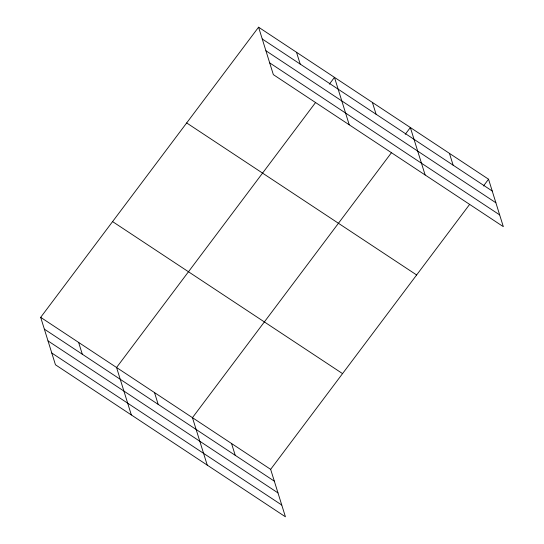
<?xml version="1.0" encoding="UTF-8"?>
<svg xmlns="http://www.w3.org/2000/svg" width="544" height="544" viewBox="0 0 544 544"><rect width="100%" height="100%" fill="white"/><g stroke="black" fill="none" stroke-linecap="round" stroke-linejoin="round"><path stroke-width="0.82" d="M40.678 317.342L270.647 469.356L285.423 516.8L55.454 364.786L40.678 317.342L258.577 27.2L488.546 179.214L503.322 226.658L273.353 74.644L258.577 27.2M315.595 102.49L116.566 367.506L131.342 414.95M329.365 84.157L334.465 77.364L349.241 124.807M391.483 152.653L192.46 417.676L207.237 465.113M405.253 134.32L410.353 127.527L425.129 174.971M270.647 469.356L469.676 204.34M483.446 186.007L488.546 179.214M262.249 38.998L492.218 191.012M265.914 50.762L495.883 202.776M269.688 62.88L499.657 214.894M186.674 122.944L416.636 274.965M112.588 221.598L342.55 373.612M44.356 329.14L274.319 481.154M48.015 340.904L277.984 492.918M51.796 353.022L281.758 505.036M449.453 153.374L453.125 165.172M372.409 102.449L376.088 114.247M296.521 52.285L300.193 64.083M231.554 443.516L235.226 455.314M154.516 392.591L158.188 404.389M78.622 342.428L82.3 354.226"/></g></svg>
